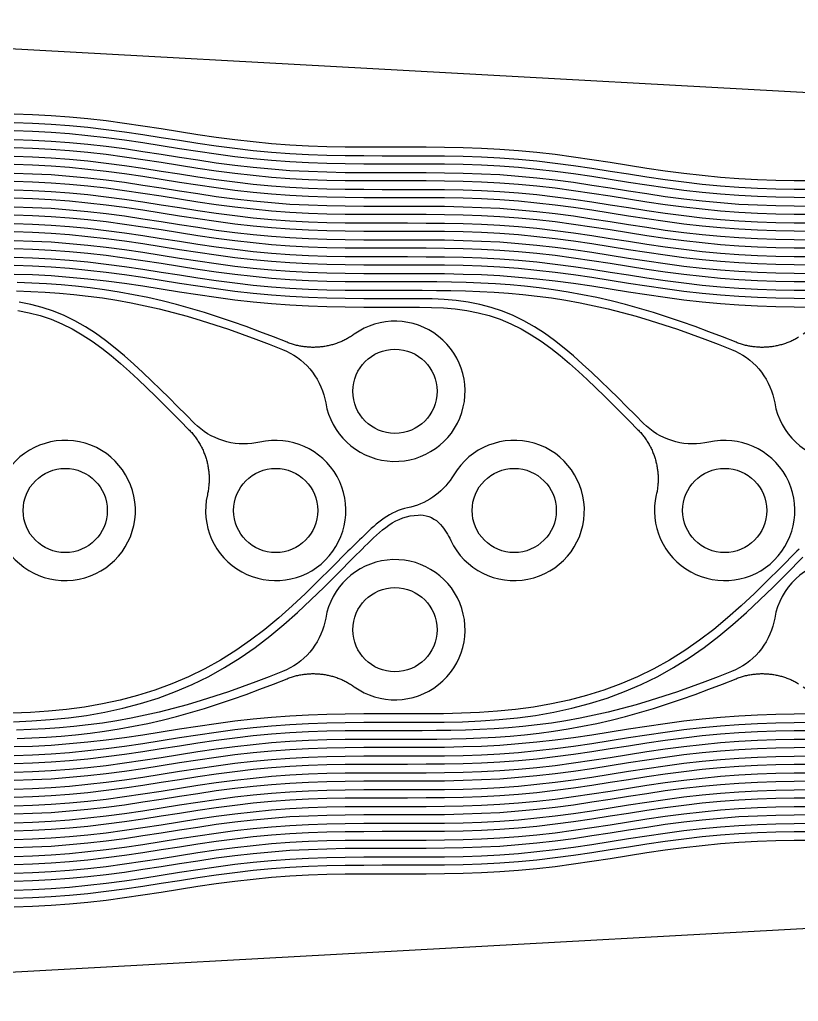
# Model space of a CAD drawing. Header units: millimetres. Extents: x 0 to 17.9, y 0 to 7.6.
# Drawn here: x 16.843 to 17.1205, y 3.65 to 4 of the extents above; entities that cross this region are included whole.
import ezdxf

# ---------------------------------------------------------------- set-up
doc = ezdxf.new("R2010")
doc.units = ezdxf.units.MM
doc.header["$MEASUREMENT"] = 0
doc.layers.add('Insulation', color=112, linetype='Continuous')
doc.layers.add('Metal', color=52, linetype='Continuous')

msp = doc.modelspace()

# ---------------------------------------------------------------- linework, layer by layer
at = {"layer": 'Insulation'}
msp.add_lwpolyline([(11.14, 4), (16.65229, 4), (17.77679, 3.93821), (17.89, 3.825), (17.77679, 3.71179), (16.65229, 3.65), (11.14, 3.65)], dxfattribs=at)
for centre in [(16.97679, 3.8675), (16.85929, 3.825), (16.93429, 3.825), (17.01929, 3.825), (17.09429, 3.825), (16.97679, 3.7825)]:
    msp.add_circle(centre, 0.015, dxfattribs=at)
at = {"layer": 'Metal'}
for points in [[(17.12569, 3.94251), (17.1191, 3.94256), (17.11251, 3.94269), (17.10593, 3.94292), (17.09935, 3.94327), (17.09279, 3.94376), (17.08623, 3.94438), (17.07968, 3.94513), (17.07313, 3.946), (17.06659, 3.94696), (17.06006, 3.94798), (17.05352, 3.94902), (17.04699, 3.95004), (17.04045, 3.951), (17.0339, 3.95187), (17.02735, 3.95262), (17.02079, 3.95324), (17.01422, 3.95373), (17.00765, 3.95408), (17.00107, 3.95431), (16.99448, 3.95444), (16.98789, 3.95449), (16.98129, 3.9545), (16.97229, 3.9545), (16.96569, 3.95451), (16.9591, 3.95456), (16.95251, 3.95469), (16.94593, 3.95492), (16.93935, 3.95527), (16.93279, 3.95576), (16.92623, 3.95638), (16.91968, 3.95713), (16.91313, 3.958), (16.90659, 3.95896), (16.90006, 3.95998), (16.89352, 3.96102), (16.88699, 3.96204), (16.88045, 3.963), (16.8739, 3.96387), (16.86735, 3.96462), (16.86079, 3.96524), (16.85422, 3.96573), (16.84765, 3.96608), (16.84107, 3.96631)], [(16.84107, 3.96331), (16.84765, 3.96308), (16.85422, 3.96273), (16.86079, 3.96224), (16.86735, 3.96162), (16.8739, 3.96087), (16.88045, 3.96), (16.88699, 3.95904), (16.89352, 3.95802), (16.90006, 3.95698), (16.90659, 3.95596), (16.91313, 3.955), (16.91968, 3.95413), (16.92623, 3.95338), (16.93279, 3.95276), (16.93935, 3.95227), (16.94593, 3.95192), (16.95251, 3.95169), (16.9591, 3.95156), (16.96569, 3.95151), (16.97229, 3.9515), (16.98129, 3.9515), (16.98789, 3.95149), (16.99448, 3.95144), (17.00107, 3.95131), (17.00765, 3.95108), (17.01422, 3.95073), (17.02079, 3.95024), (17.02735, 3.94962), (17.0339, 3.94887), (17.04045, 3.948), (17.04699, 3.94704), (17.05352, 3.94602), (17.06006, 3.94498), (17.06659, 3.94396), (17.07313, 3.943), (17.07968, 3.94213), (17.08623, 3.94138), (17.09279, 3.94076), (17.09935, 3.94027), (17.10593, 3.93992), (17.11251, 3.93969), (17.1191, 3.93956), (17.12569, 3.93951)], [(17.12569, 3.93651), (17.1191, 3.93656), (17.11251, 3.93669), (17.10593, 3.93692), (17.09935, 3.93727), (17.09279, 3.93776), (17.08623, 3.93838), (17.07968, 3.93913), (17.07313, 3.94), (17.06659, 3.94096), (17.06006, 3.94198), (17.05352, 3.94302), (17.04699, 3.94404), (17.04045, 3.945), (17.0339, 3.94587), (17.02735, 3.94662), (17.02079, 3.94724), (17.01422, 3.94773), (17.00765, 3.94808), (17.00107, 3.94831), (16.99448, 3.94844), (16.98789, 3.94849), (16.98129, 3.9485), (16.97229, 3.9485), (16.96569, 3.94851), (16.9591, 3.94856), (16.95251, 3.94869), (16.94593, 3.94892), (16.93935, 3.94927), (16.93279, 3.94976), (16.92623, 3.95038), (16.91968, 3.95113), (16.91313, 3.952), (16.90659, 3.95296), (16.90006, 3.95398), (16.89352, 3.95502), (16.88699, 3.95604), (16.88045, 3.957), (16.8739, 3.95787), (16.86735, 3.95862), (16.86079, 3.95924), (16.85422, 3.95973), (16.84765, 3.96008), (16.84107, 3.96031)], [(16.84107, 3.95731), (16.84765, 3.95708), (16.85422, 3.95673), (16.86079, 3.95624), (16.86735, 3.95562), (16.8739, 3.95487), (16.88045, 3.954), (16.88699, 3.95304), (16.89352, 3.95202), (16.90006, 3.95098), (16.90659, 3.94996), (16.91313, 3.949), (16.91968, 3.94813), (16.92623, 3.94738), (16.93279, 3.94676), (16.93935, 3.94627), (16.94593, 3.94592), (16.95251, 3.94569), (16.9591, 3.94556), (16.96569, 3.94551), (16.97229, 3.9455), (16.98129, 3.9455), (16.98789, 3.94549), (16.99448, 3.94544), (17.00107, 3.94531), (17.00765, 3.94508), (17.01422, 3.94473), (17.02079, 3.94424), (17.02735, 3.94362), (17.0339, 3.94287), (17.04045, 3.942), (17.04699, 3.94104), (17.05352, 3.94002), (17.06006, 3.93898), (17.06659, 3.93796), (17.07313, 3.937), (17.07968, 3.93613), (17.08623, 3.93538), (17.09279, 3.93476), (17.09935, 3.93427), (17.10593, 3.93392), (17.11251, 3.93369), (17.1191, 3.93356), (17.12569, 3.93351)], [(17.12569, 3.93051), (17.1191, 3.93056), (17.11251, 3.93069), (17.10593, 3.93092), (17.09935, 3.93127), (17.09279, 3.93176), (17.08623, 3.93238), (17.07968, 3.93313), (17.07313, 3.934), (17.06659, 3.93496), (17.06006, 3.93598), (17.05352, 3.93702), (17.04699, 3.93804), (17.04045, 3.939), (17.0339, 3.93987), (17.02735, 3.94062), (17.02079, 3.94124), (17.01422, 3.94173), (17.00765, 3.94208), (17.00107, 3.94231), (16.99448, 3.94244), (16.98789, 3.94249), (16.98129, 3.9425), (16.97229, 3.9425), (16.96569, 3.94251), (16.9591, 3.94256), (16.95251, 3.94269), (16.94593, 3.94292), (16.93935, 3.94327), (16.93279, 3.94376), (16.92623, 3.94438), (16.91968, 3.94513), (16.91313, 3.946), (16.90659, 3.94696), (16.90006, 3.94798), (16.89352, 3.94902), (16.88699, 3.95004), (16.88045, 3.951), (16.8739, 3.95187), (16.86735, 3.95262), (16.86079, 3.95324), (16.85422, 3.95373), (16.84765, 3.95408), (16.84107, 3.95431)], [(16.84107, 3.95131), (16.84765, 3.95108), (16.85422, 3.95073), (16.86079, 3.95024), (16.86735, 3.94962), (16.8739, 3.94887), (16.88045, 3.948), (16.88699, 3.94704), (16.89352, 3.94602), (16.90006, 3.94498), (16.90659, 3.94396), (16.91313, 3.943), (16.91968, 3.94213), (16.92623, 3.94138), (16.93279, 3.94076), (16.93935, 3.94027), (16.94593, 3.93992), (16.95251, 3.93969), (16.9591, 3.93956), (16.96569, 3.93951), (16.97229, 3.9395), (16.98129, 3.9395), (16.98789, 3.93949), (16.99448, 3.93944), (17.00107, 3.93931), (17.00765, 3.93908), (17.01422, 3.93873), (17.02079, 3.93824), (17.02735, 3.93762), (17.0339, 3.93687), (17.04045, 3.936), (17.04699, 3.93504), (17.05352, 3.93402), (17.06006, 3.93298), (17.06659, 3.93196), (17.07313, 3.931), (17.07968, 3.93013), (17.08623, 3.92938), (17.09279, 3.92876), (17.09935, 3.92827), (17.10593, 3.92792), (17.11251, 3.92769), (17.1191, 3.92756), (17.12569, 3.92751)], [(17.12569, 3.92451), (17.1191, 3.92456), (17.11251, 3.92469), (17.10593, 3.92492), (17.09935, 3.92527), (17.09279, 3.92576), (17.08623, 3.92638), (17.07968, 3.92713), (17.07313, 3.928), (17.06659, 3.92896), (17.06006, 3.92998), (17.05352, 3.93102), (17.04699, 3.93204), (17.04045, 3.933), (17.0339, 3.93387), (17.02735, 3.93462), (17.02079, 3.93524), (17.01422, 3.93573), (17.00765, 3.93608), (17.00107, 3.93631), (16.99448, 3.93644), (16.98789, 3.93649), (16.98129, 3.9365), (16.97229, 3.9365), (16.96569, 3.93651), (16.9591, 3.93656), (16.95251, 3.93669), (16.94593, 3.93692), (16.93935, 3.93727), (16.93279, 3.93776), (16.92623, 3.93838), (16.91968, 3.93913), (16.91313, 3.94), (16.90659, 3.94096), (16.90006, 3.94198), (16.89352, 3.94302), (16.88699, 3.94404), (16.88045, 3.945), (16.8739, 3.94587), (16.86735, 3.94662), (16.86079, 3.94724), (16.85422, 3.94773), (16.84765, 3.94808), (16.84107, 3.94831)], [(16.84107, 3.94531), (16.84765, 3.94508), (16.85422, 3.94473), (16.86079, 3.94424), (16.86735, 3.94362), (16.8739, 3.94287), (16.88045, 3.942), (16.88699, 3.94104), (16.89352, 3.94002), (16.90006, 3.93898), (16.90659, 3.93796), (16.91313, 3.937), (16.91968, 3.93613), (16.92623, 3.93538), (16.93279, 3.93476), (16.93935, 3.93427), (16.94593, 3.93392), (16.95251, 3.93369), (16.9591, 3.93356), (16.96569, 3.93351), (16.97229, 3.9335), (16.98129, 3.9335), (16.98789, 3.93349), (16.99448, 3.93344), (17.00107, 3.93331), (17.00765, 3.93308), (17.01422, 3.93273), (17.02079, 3.93224), (17.02735, 3.93162), (17.0339, 3.93087), (17.04045, 3.93), (17.04699, 3.92904), (17.05352, 3.92802), (17.06006, 3.92698), (17.06659, 3.92596), (17.07313, 3.925), (17.07968, 3.92413), (17.08623, 3.92338), (17.09279, 3.92276), (17.09935, 3.92227), (17.10593, 3.92192), (17.11251, 3.92169), (17.1191, 3.92156), (17.12569, 3.92151)], [(17.12569, 3.91851), (17.1191, 3.91856), (17.11251, 3.91869), (17.10593, 3.91892), (17.09935, 3.91927), (17.09279, 3.91976), (17.08623, 3.92038), (17.07968, 3.92113), (17.07313, 3.922), (17.06659, 3.92296), (17.06006, 3.92398), (17.05352, 3.92502), (17.04699, 3.92604), (17.04045, 3.927), (17.0339, 3.92787), (17.02735, 3.92862), (17.02079, 3.92924), (17.01422, 3.92973), (17.00765, 3.93008), (17.00107, 3.93031), (16.99448, 3.93044), (16.98789, 3.93049), (16.98129, 3.9305), (16.97229, 3.9305), (16.96569, 3.93051), (16.9591, 3.93056), (16.95251, 3.93069), (16.94593, 3.93092), (16.93935, 3.93127), (16.93279, 3.93176), (16.92623, 3.93238), (16.91968, 3.93313), (16.91313, 3.934), (16.90659, 3.93496), (16.90006, 3.93598), (16.89352, 3.93702), (16.88699, 3.93804), (16.88045, 3.939), (16.8739, 3.93987), (16.86735, 3.94062), (16.86079, 3.94124), (16.85422, 3.94173), (16.84765, 3.94208), (16.84107, 3.94231)], [(16.84107, 3.93931), (16.84765, 3.93908), (16.85422, 3.93873), (16.86079, 3.93824), (16.86735, 3.93762), (16.8739, 3.93687), (16.88045, 3.936), (16.88699, 3.93504), (16.89352, 3.93402), (16.90006, 3.93298), (16.90659, 3.93196), (16.91313, 3.931), (16.91968, 3.93013), (16.92623, 3.92938), (16.93279, 3.92876), (16.93935, 3.92827), (16.94593, 3.92792), (16.95251, 3.92769), (16.9591, 3.92756), (16.96569, 3.92751), (16.97229, 3.9275), (16.98129, 3.9275), (16.98789, 3.92749), (16.99448, 3.92744), (17.00107, 3.92731), (17.00765, 3.92708), (17.01422, 3.92673), (17.02079, 3.92624), (17.02735, 3.92562), (17.0339, 3.92487), (17.04045, 3.924), (17.04699, 3.92304), (17.05352, 3.92202), (17.06006, 3.92098), (17.06659, 3.91996), (17.07313, 3.919), (17.07968, 3.91813), (17.08623, 3.91738), (17.09279, 3.91676), (17.09935, 3.91627), (17.10593, 3.91592), (17.11251, 3.91569), (17.1191, 3.91556), (17.12569, 3.91551)], [(17.12569, 3.91251), (17.1191, 3.91256), (17.11251, 3.91269), (17.10593, 3.91292), (17.09935, 3.91327), (17.09279, 3.91376), (17.08623, 3.91438), (17.07968, 3.91513), (17.07313, 3.916), (17.06659, 3.91696), (17.06006, 3.91798), (17.05352, 3.91902), (17.04699, 3.92004), (17.04045, 3.921), (17.0339, 3.92187), (17.02735, 3.92262), (17.02079, 3.92324), (17.01422, 3.92373), (17.00765, 3.92408), (17.00107, 3.92431), (16.99448, 3.92444), (16.98789, 3.92449), (16.98129, 3.9245), (16.97229, 3.9245), (16.96569, 3.92451), (16.9591, 3.92456), (16.95251, 3.92469), (16.94593, 3.92492), (16.93935, 3.92527), (16.93279, 3.92576), (16.92623, 3.92638), (16.91968, 3.92713), (16.91313, 3.928), (16.90659, 3.92896), (16.90006, 3.92998), (16.89352, 3.93102), (16.88699, 3.93204), (16.88045, 3.933), (16.8739, 3.93387), (16.86735, 3.93462), (16.86079, 3.93524), (16.85422, 3.93573), (16.84765, 3.93608), (16.84107, 3.93631)], [(16.84107, 3.93331), (16.84765, 3.93308), (16.85422, 3.93273), (16.86079, 3.93224), (16.86735, 3.93162), (16.8739, 3.93087), (16.88045, 3.93), (16.88699, 3.92904), (16.89352, 3.92802), (16.90006, 3.92698), (16.90659, 3.92596), (16.91313, 3.925), (16.91968, 3.92413), (16.92623, 3.92338), (16.93279, 3.92276), (16.93935, 3.92227), (16.94593, 3.92192), (16.95251, 3.92169), (16.9591, 3.92156), (16.96569, 3.92151), (16.97229, 3.9215), (16.98129, 3.9215), (16.98789, 3.92149), (16.99448, 3.92144), (17.00107, 3.92131), (17.00765, 3.92108), (17.01422, 3.92073), (17.02079, 3.92024), (17.02735, 3.91962), (17.0339, 3.91887), (17.04045, 3.918), (17.04699, 3.91704), (17.05352, 3.91602), (17.06006, 3.91498), (17.06659, 3.91396), (17.07313, 3.913), (17.07968, 3.91213), (17.08623, 3.91138), (17.09279, 3.91076), (17.09935, 3.91027), (17.10593, 3.90992), (17.11251, 3.90969), (17.1191, 3.90956), (17.12569, 3.90951)], [(17.12569, 3.90651), (17.1191, 3.90656), (17.11251, 3.90669), (17.10593, 3.90692), (17.09935, 3.90727), (17.09279, 3.90776), (17.08623, 3.90838), (17.07968, 3.90913), (17.07313, 3.91), (17.06659, 3.91096), (17.06006, 3.91198), (17.05352, 3.91302), (17.04699, 3.91404), (17.04045, 3.915), (17.0339, 3.91587), (17.02735, 3.91662), (17.02079, 3.91724), (17.01422, 3.91773), (17.00765, 3.91808), (17.00107, 3.91831), (16.99448, 3.91844), (16.98789, 3.91849), (16.98129, 3.9185), (16.97229, 3.9185), (16.96569, 3.91851), (16.9591, 3.91856), (16.95251, 3.91869), (16.94593, 3.91892), (16.93935, 3.91927), (16.93279, 3.91976), (16.92623, 3.92038), (16.91968, 3.92113), (16.91313, 3.922), (16.90659, 3.92296), (16.90006, 3.92398), (16.89352, 3.92502), (16.88699, 3.92604), (16.88045, 3.927), (16.8739, 3.92787), (16.86735, 3.92862), (16.86079, 3.92924), (16.85422, 3.92973), (16.84765, 3.93008), (16.84107, 3.93031)], [(16.84107, 3.92731), (16.84765, 3.92708), (16.85422, 3.92673), (16.86079, 3.92624), (16.86735, 3.92562), (16.8739, 3.92487), (16.88045, 3.924), (16.88699, 3.92304), (16.89352, 3.92202), (16.90006, 3.92098), (16.90659, 3.91996), (16.91313, 3.919), (16.91968, 3.91813), (16.92623, 3.91738), (16.93279, 3.91676), (16.93935, 3.91627), (16.94593, 3.91592), (16.95251, 3.91569), (16.9591, 3.91556), (16.96569, 3.91551), (16.97229, 3.9155), (16.98129, 3.9155), (16.98789, 3.91549), (16.99448, 3.91544), (17.00107, 3.91531), (17.00765, 3.91508), (17.01422, 3.91473), (17.02079, 3.91424), (17.02735, 3.91362), (17.0339, 3.91287), (17.04045, 3.912), (17.04699, 3.91104), (17.05352, 3.91002), (17.06006, 3.90898), (17.06659, 3.90796), (17.07313, 3.907), (17.07968, 3.90613), (17.08623, 3.90538), (17.09279, 3.90476), (17.09935, 3.90427), (17.10593, 3.90392), (17.11251, 3.90369), (17.1191, 3.90356), (17.12569, 3.90351)], [(17.12569, 3.90051), (17.1191, 3.90056), (17.11251, 3.90069), (17.10593, 3.90092), (17.09935, 3.90127), (17.09279, 3.90176), (17.08623, 3.90238), (17.07968, 3.90313), (17.07313, 3.904), (17.06659, 3.90496), (17.06006, 3.90598), (17.05352, 3.90702), (17.04699, 3.90804), (17.04045, 3.909), (17.0339, 3.90987), (17.02735, 3.91062), (17.02079, 3.91124), (17.01422, 3.91173), (17.00765, 3.91208), (17.00107, 3.91231), (16.99448, 3.91244), (16.98789, 3.91249), (16.98129, 3.9125), (16.97229, 3.9125), (16.96569, 3.91251), (16.9591, 3.91256), (16.95251, 3.91269), (16.94593, 3.91292), (16.93935, 3.91327), (16.93279, 3.91376), (16.92623, 3.91438), (16.91968, 3.91513), (16.91313, 3.916), (16.90659, 3.91696), (16.90006, 3.91798), (16.89352, 3.91902), (16.88699, 3.92004), (16.88045, 3.921), (16.8739, 3.92187), (16.86735, 3.92262), (16.86079, 3.92324), (16.85422, 3.92373), (16.84765, 3.92408), (16.84107, 3.92431)], [(16.84107, 3.92131), (16.84765, 3.92108), (16.85422, 3.92073), (16.86079, 3.92024), (16.86735, 3.91962), (16.8739, 3.91887), (16.88045, 3.918), (16.88699, 3.91704), (16.89352, 3.91602), (16.90006, 3.91498), (16.90659, 3.91396), (16.91313, 3.913), (16.91968, 3.91213), (16.92623, 3.91138), (16.93279, 3.91076), (16.93935, 3.91027), (16.94593, 3.90992), (16.95251, 3.90969), (16.9591, 3.90956), (16.96569, 3.90951), (16.97229, 3.9095), (16.98129, 3.9095), (16.98789, 3.90949), (16.99448, 3.90944), (17.00107, 3.90931), (17.00765, 3.90908), (17.01422, 3.90873), (17.02079, 3.90824), (17.02735, 3.90762), (17.0339, 3.90687), (17.04045, 3.906), (17.04699, 3.90504), (17.05352, 3.90402), (17.06006, 3.90298), (17.06659, 3.90196), (17.07313, 3.901), (17.07968, 3.90013), (17.08623, 3.89938), (17.09279, 3.89876), (17.09935, 3.89827), (17.10593, 3.89792), (17.11251, 3.89769), (17.1191, 3.89756), (17.12569, 3.89751)], [(17.12061, 3.88676), (17.12027, 3.88656), (17.11993, 3.88636), (17.11959, 3.88617), (17.11924, 3.88599), (17.11889, 3.88581), (17.11854, 3.88564), (17.11819, 3.88547), (17.11783, 3.88531), (17.11747, 3.88516), (17.11711, 3.88501), (17.11675, 3.88486), (17.11638, 3.88472), (17.11601, 3.88459), (17.11564, 3.88446), (17.11527, 3.88434), (17.11489, 3.88422), (17.11452, 3.88411), (17.11414, 3.88401), (17.11376, 3.88391), (17.11338, 3.88382), (17.113, 3.88374), (17.11262, 3.88366), (17.11223, 3.88358), (17.11185, 3.88351), (17.11146, 3.88345), (17.11107, 3.8834), (17.11069, 3.88335), (17.1103, 3.8833), (17.10991, 3.88326), (17.10952, 3.88323), (17.10913, 3.88321), (17.10873, 3.88319), (17.10834, 3.88318), (17.10795, 3.88317), (17.10756, 3.88317), (17.10717, 3.88317), (17.10677, 3.88318), (17.10638, 3.8832), (17.10599, 3.88323), (17.1056, 3.88325), (17.10521, 3.88329), (17.10482, 3.88333), (17.10444, 3.88338), (17.10405, 3.88343), (17.10366, 3.88349), (17.10328, 3.88356), (17.1029, 3.88363), (17.10251, 3.88371), (17.10213, 3.88379), (17.10175, 3.88388), (17.10137, 3.88398), (17.101, 3.88408), (17.10062, 3.88419), (17.10025, 3.8843), (17.09987, 3.88442), (17.0995, 3.88455), (17.09913, 3.88468), (17.09877, 3.88482), (17.0984, 3.88496), (17.09355, 3.88688), (17.08868, 3.88875), (17.08378, 3.89057), (17.07886, 3.89231), (17.07391, 3.89398), (17.06894, 3.89556), (17.06393, 3.89705), (17.05889, 3.89843), (17.05383, 3.89972), (17.04874, 3.90089), (17.04363, 3.90194), (17.0385, 3.90288), (17.03334, 3.9037), (17.02818, 3.9044), (17.023, 3.90498), (17.0178, 3.90545), (17.0126, 3.90582), (17.00739, 3.9061), (17.00218, 3.90629), (16.99696, 3.90641), (16.99174, 3.90647), (16.98651, 3.9065), (16.98129, 3.9065), (16.97229, 3.9065), (16.96569, 3.90651), (16.9591, 3.90656), (16.95251, 3.90669), (16.94593, 3.90692), (16.93935, 3.90727), (16.93279, 3.90776), (16.92623, 3.90838), (16.91968, 3.90913), (16.91313, 3.91), (16.90659, 3.91096), (16.90006, 3.91198), (16.89352, 3.91302), (16.88699, 3.91404), (16.88045, 3.915), (16.8739, 3.91587), (16.86735, 3.91662), (16.86079, 3.91724), (16.85422, 3.91773), (16.84765, 3.91808), (16.84107, 3.91831)], [(17.12085, 3.81126), (17.12005, 3.81045), (17.11405, 3.80445), (17.10947, 3.7999), (17.10486, 3.79539), (17.10016, 3.79098), (17.09535, 3.78671), (17.09041, 3.78262), (17.08531, 3.77874), (17.08005, 3.77509), (17.07461, 3.7717), (17.069, 3.76858), (17.06323, 3.76575), (17.05731, 3.76322), (17.05126, 3.76099), (17.0451, 3.75905), (17.03885, 3.7574), (17.03254, 3.75603), (17.02618, 3.75492), (17.01979, 3.75406), (17.01338, 3.75343), (17.00696, 3.75298), (17.00054, 3.75271), (16.99412, 3.75256), (16.9877, 3.75251), (16.98129, 3.7525), (16.97229, 3.7525), (16.96569, 3.75249), (16.9591, 3.75244), (16.95251, 3.75231), (16.94593, 3.75208), (16.93935, 3.75173), (16.93279, 3.75124), (16.92623, 3.75062), (16.91968, 3.74987), (16.91313, 3.749), (16.90659, 3.74804), (16.90006, 3.74702), (16.89352, 3.74598), (16.88699, 3.74496), (16.88045, 3.744), (16.8739, 3.74313), (16.86735, 3.74238), (16.86079, 3.74176), (16.85422, 3.74127), (16.84765, 3.74092), (16.84107, 3.74069)], [(16.84107, 3.73769), (16.84765, 3.73792), (16.85422, 3.73827), (16.86079, 3.73876), (16.86735, 3.73938), (16.8739, 3.74013), (16.88045, 3.741), (16.88699, 3.74196), (16.89352, 3.74298), (16.90006, 3.74402), (16.90659, 3.74504), (16.91313, 3.746), (16.91968, 3.74687), (16.92623, 3.74762), (16.93279, 3.74824), (16.93935, 3.74873), (16.94593, 3.74908), (16.95251, 3.74931), (16.9591, 3.74944), (16.96569, 3.74949), (16.97229, 3.7495), (16.98129, 3.7495), (16.98781, 3.74951), (16.99432, 3.74956), (17.00085, 3.74971), (17.00737, 3.74999), (17.01389, 3.75044), (17.02041, 3.75109), (17.0269, 3.75197), (17.03336, 3.75309), (17.03977, 3.75449), (17.04612, 3.75617), (17.05238, 3.75814), (17.05853, 3.76042), (17.06455, 3.76299), (17.07041, 3.76587), (17.0761, 3.76904), (17.08162, 3.77249), (17.08697, 3.7762), (17.09215, 3.78014), (17.09717, 3.7843), (17.10206, 3.78864), (17.10683, 3.79312), (17.11152, 3.7977), (17.11617, 3.80233), (17.12217, 3.80833)], [(16.84107, 3.73169), (16.84765, 3.73192), (16.85422, 3.73227), (16.86079, 3.73276), (16.86735, 3.73338), (16.8739, 3.73413), (16.88045, 3.735), (16.88699, 3.73596), (16.89352, 3.73698), (16.90006, 3.73802), (16.90659, 3.73904), (16.91313, 3.74), (16.91968, 3.74087), (16.92623, 3.74162), (16.93279, 3.74224), (16.93935, 3.74273), (16.94593, 3.74308), (16.95251, 3.74331), (16.9591, 3.74344), (16.96569, 3.74349), (16.97229, 3.7435), (16.98129, 3.7435), (16.98651, 3.7435), (16.99174, 3.74353), (16.99696, 3.74359), (17.00218, 3.74371), (17.00739, 3.7439), (17.0126, 3.74418), (17.0178, 3.74455), (17.023, 3.74502), (17.02818, 3.7456), (17.03334, 3.7463), (17.0385, 3.74712), (17.04363, 3.74806), (17.04874, 3.74911), (17.05383, 3.75028), (17.05889, 3.75157), (17.06393, 3.75295), (17.06894, 3.75444), (17.07391, 3.75602), (17.07886, 3.75769), (17.08378, 3.75943), (17.08868, 3.76125), (17.09355, 3.76312), (17.0984, 3.76504), (17.09877, 3.76518), (17.09913, 3.76532), (17.0995, 3.76545), (17.09987, 3.76558), (17.10025, 3.7657), (17.10062, 3.76581), (17.101, 3.76592), (17.10137, 3.76602), (17.10175, 3.76612), (17.10213, 3.76621), (17.10252, 3.76629), (17.1029, 3.76637), (17.10328, 3.76644), (17.10367, 3.76651), (17.10406, 3.76657), (17.10445, 3.76662), (17.10483, 3.76667), (17.10522, 3.76671), (17.10561, 3.76675), (17.10601, 3.76678), (17.1064, 3.7668), (17.10679, 3.76682), (17.10718, 3.76683), (17.10757, 3.76683), (17.10796, 3.76683), (17.10835, 3.76682), (17.10875, 3.76681), (17.10914, 3.76679), (17.10953, 3.76677), (17.10992, 3.76673), (17.11031, 3.7667), (17.11069, 3.76665), (17.11108, 3.7666), (17.11147, 3.76655), (17.11186, 3.76649), (17.11224, 3.76642), (17.11263, 3.76634), (17.11301, 3.76626), (17.11339, 3.76618), (17.11378, 3.76608), (17.11415, 3.76599), (17.11453, 3.76588), (17.11491, 3.76577), (17.11528, 3.76566), (17.11565, 3.76553), (17.11602, 3.76541), (17.11639, 3.76527), (17.11676, 3.76514), (17.11712, 3.76499), (17.11748, 3.76484), (17.11784, 3.76469), (17.11819, 3.76452), (17.11855, 3.76436), (17.1189, 3.76419), (17.11925, 3.76401), (17.11959, 3.76382), (17.11993, 3.76364), (17.12027, 3.76344), (17.12061, 3.76324)], [(17.12569, 3.75249), (17.1191, 3.75244), (17.11251, 3.75231), (17.10593, 3.75208), (17.09935, 3.75173), (17.09279, 3.75124), (17.08623, 3.75062), (17.07968, 3.74987), (17.07313, 3.749), (17.06659, 3.74804), (17.06006, 3.74702), (17.05352, 3.74598), (17.04699, 3.74496), (17.04045, 3.744), (17.0339, 3.74313), (17.02735, 3.74238), (17.02079, 3.74176), (17.01422, 3.74127), (17.00765, 3.74092), (17.00107, 3.74069), (16.99448, 3.74056), (16.98789, 3.74051), (16.98129, 3.7405), (16.97229, 3.7405), (16.96569, 3.74049), (16.9591, 3.74044), (16.95251, 3.74031), (16.94593, 3.74008), (16.93935, 3.73973), (16.93279, 3.73924), (16.92623, 3.73862), (16.91968, 3.73787), (16.91313, 3.737), (16.90659, 3.73604), (16.90006, 3.73502), (16.89352, 3.73398), (16.88699, 3.73296), (16.88045, 3.732), (16.8739, 3.73113), (16.86735, 3.73038), (16.86079, 3.72976), (16.85422, 3.72927), (16.84765, 3.72892), (16.84107, 3.72869)], [(16.84107, 3.72569), (16.84765, 3.72592), (16.85422, 3.72627), (16.86079, 3.72676), (16.86735, 3.72738), (16.8739, 3.72813), (16.88045, 3.729), (16.88699, 3.72996), (16.89352, 3.73098), (16.90006, 3.73202), (16.90659, 3.73304), (16.91313, 3.734), (16.91968, 3.73487), (16.92623, 3.73562), (16.93279, 3.73624), (16.93935, 3.73673), (16.94593, 3.73708), (16.95251, 3.73731), (16.9591, 3.73744), (16.96569, 3.73749), (16.97229, 3.7375), (16.98129, 3.7375), (16.98789, 3.73751), (16.99448, 3.73756), (17.00107, 3.73769), (17.00765, 3.73792), (17.01422, 3.73827), (17.02079, 3.73876), (17.02735, 3.73938), (17.0339, 3.74013), (17.04045, 3.741), (17.04699, 3.74196), (17.05352, 3.74298), (17.06006, 3.74402), (17.06659, 3.74504), (17.07313, 3.746), (17.07968, 3.74687), (17.08623, 3.74762), (17.09279, 3.74824), (17.09935, 3.74873), (17.10593, 3.74908), (17.11251, 3.74931), (17.1191, 3.74944), (17.12569, 3.74949)], [(17.12569, 3.74649), (17.1191, 3.74644), (17.11251, 3.74631), (17.10593, 3.74608), (17.09935, 3.74573), (17.09279, 3.74524), (17.08623, 3.74462), (17.07968, 3.74387), (17.07313, 3.743), (17.06659, 3.74204), (17.06006, 3.74102), (17.05352, 3.73998), (17.04699, 3.73896), (17.04045, 3.738), (17.0339, 3.73713), (17.02735, 3.73638), (17.02079, 3.73576), (17.01422, 3.73527), (17.00765, 3.73492), (17.00107, 3.73469), (16.99448, 3.73456), (16.98789, 3.73451), (16.98129, 3.7345), (16.97229, 3.7345), (16.96569, 3.73449), (16.9591, 3.73444), (16.95251, 3.73431), (16.94593, 3.73408), (16.93935, 3.73373), (16.93279, 3.73324), (16.92623, 3.73262), (16.91968, 3.73187), (16.91313, 3.731), (16.90659, 3.73004), (16.90006, 3.72902), (16.89352, 3.72798), (16.88699, 3.72696), (16.88045, 3.726), (16.8739, 3.72513), (16.86735, 3.72438), (16.86079, 3.72376), (16.85422, 3.72327), (16.84765, 3.72292), (16.84107, 3.72269)], [(16.84107, 3.71969), (16.84765, 3.71992), (16.85422, 3.72027), (16.86079, 3.72076), (16.86735, 3.72138), (16.8739, 3.72213), (16.88045, 3.723), (16.88699, 3.72396), (16.89352, 3.72498), (16.90006, 3.72602), (16.90659, 3.72704), (16.91313, 3.728), (16.91968, 3.72887), (16.92623, 3.72962), (16.93279, 3.73024), (16.93935, 3.73073), (16.94593, 3.73108), (16.95251, 3.73131), (16.9591, 3.73144), (16.96569, 3.73149), (16.97229, 3.7315), (16.98129, 3.7315), (16.98789, 3.73151), (16.99448, 3.73156), (17.00107, 3.73169), (17.00765, 3.73192), (17.01422, 3.73227), (17.02079, 3.73276), (17.02735, 3.73338), (17.0339, 3.73413), (17.04045, 3.735), (17.04699, 3.73596), (17.05352, 3.73698), (17.06006, 3.73802), (17.06659, 3.73904), (17.07313, 3.74), (17.07968, 3.74087), (17.08623, 3.74162), (17.09279, 3.74224), (17.09935, 3.74273), (17.10593, 3.74308), (17.11251, 3.74331), (17.1191, 3.74344), (17.12569, 3.74349)], [(17.12569, 3.74049), (17.1191, 3.74044), (17.11251, 3.74031), (17.10593, 3.74008), (17.09935, 3.73973), (17.09279, 3.73924), (17.08623, 3.73862), (17.07968, 3.73787), (17.07313, 3.737), (17.06659, 3.73604), (17.06006, 3.73502), (17.05352, 3.73398), (17.04699, 3.73296), (17.04045, 3.732), (17.0339, 3.73113), (17.02735, 3.73038), (17.02079, 3.72976), (17.01422, 3.72927), (17.00765, 3.72892), (17.00107, 3.72869), (16.99448, 3.72856), (16.98789, 3.72851), (16.98129, 3.7285), (16.97229, 3.7285), (16.96569, 3.72849), (16.9591, 3.72844), (16.95251, 3.72831), (16.94593, 3.72808), (16.93935, 3.72773), (16.93279, 3.72724), (16.92623, 3.72662), (16.91968, 3.72587), (16.91313, 3.725), (16.90659, 3.72404), (16.90006, 3.72302), (16.89352, 3.72198), (16.88699, 3.72096), (16.88045, 3.72), (16.8739, 3.71913), (16.86735, 3.71838), (16.86079, 3.71776), (16.85422, 3.71727), (16.84765, 3.71692), (16.84107, 3.71669)], [(16.84107, 3.71369), (16.84765, 3.71392), (16.85422, 3.71427), (16.86079, 3.71476), (16.86735, 3.71538), (16.8739, 3.71613), (16.88045, 3.717), (16.88699, 3.71796), (16.89352, 3.71898), (16.90006, 3.72002), (16.90659, 3.72104), (16.91313, 3.722), (16.91968, 3.72287), (16.92623, 3.72362), (16.93279, 3.72424), (16.93935, 3.72473), (16.94593, 3.72508), (16.95251, 3.72531), (16.9591, 3.72544), (16.96569, 3.72549), (16.97229, 3.7255), (16.98129, 3.7255), (16.98789, 3.72551), (16.99448, 3.72556), (17.00107, 3.72569), (17.00765, 3.72592), (17.01422, 3.72627), (17.02079, 3.72676), (17.02735, 3.72738), (17.0339, 3.72813), (17.04045, 3.729), (17.04699, 3.72996), (17.05352, 3.73098), (17.06006, 3.73202), (17.06659, 3.73304), (17.07313, 3.734), (17.07968, 3.73487), (17.08623, 3.73562), (17.09279, 3.73624), (17.09935, 3.73673), (17.10593, 3.73708), (17.11251, 3.73731), (17.1191, 3.73744), (17.12569, 3.73749)], [(17.12569, 3.73449), (17.1191, 3.73444), (17.11251, 3.73431), (17.10593, 3.73408), (17.09935, 3.73373), (17.09279, 3.73324), (17.08623, 3.73262), (17.07968, 3.73187), (17.07313, 3.731), (17.06659, 3.73004), (17.06006, 3.72902), (17.05352, 3.72798), (17.04699, 3.72696), (17.04045, 3.726), (17.0339, 3.72513), (17.02735, 3.72438), (17.02079, 3.72376), (17.01422, 3.72327), (17.00765, 3.72292), (17.00107, 3.72269), (16.99448, 3.72256), (16.98789, 3.72251), (16.98129, 3.7225), (16.97229, 3.7225), (16.96569, 3.72249), (16.9591, 3.72244), (16.95251, 3.72231), (16.94593, 3.72208), (16.93935, 3.72173), (16.93279, 3.72124), (16.92623, 3.72062), (16.91968, 3.71987), (16.91313, 3.719), (16.90659, 3.71804), (16.90006, 3.71702), (16.89352, 3.71598), (16.88699, 3.71496), (16.88045, 3.714), (16.8739, 3.71313), (16.86735, 3.71238), (16.86079, 3.71176), (16.85422, 3.71127), (16.84765, 3.71092), (16.84107, 3.71069)], [(16.84107, 3.70769), (16.84765, 3.70792), (16.85422, 3.70827), (16.86079, 3.70876), (16.86735, 3.70938), (16.8739, 3.71013), (16.88045, 3.711), (16.88699, 3.71196), (16.89352, 3.71298), (16.90006, 3.71402), (16.90659, 3.71504), (16.91313, 3.716), (16.91968, 3.71687), (16.92623, 3.71762), (16.93279, 3.71824), (16.93935, 3.71873), (16.94593, 3.71908), (16.95251, 3.71931), (16.9591, 3.71944), (16.96569, 3.71949), (16.97229, 3.7195), (16.98129, 3.7195), (16.98789, 3.71951), (16.99448, 3.71956), (17.00107, 3.71969), (17.00765, 3.71992), (17.01422, 3.72027), (17.02079, 3.72076), (17.02735, 3.72138), (17.0339, 3.72213), (17.04045, 3.723), (17.04699, 3.72396), (17.05352, 3.72498), (17.06006, 3.72602), (17.06659, 3.72704), (17.07313, 3.728), (17.07968, 3.72887), (17.08623, 3.72962), (17.09279, 3.73024), (17.09935, 3.73073), (17.10593, 3.73108), (17.11251, 3.73131), (17.1191, 3.73144), (17.12569, 3.73149)], [(17.12569, 3.72849), (17.1191, 3.72844), (17.11251, 3.72831), (17.10593, 3.72808), (17.09935, 3.72773), (17.09279, 3.72724), (17.08623, 3.72662), (17.07968, 3.72587), (17.07313, 3.725), (17.06659, 3.72404), (17.06006, 3.72302), (17.05352, 3.72198), (17.04699, 3.72096), (17.04045, 3.72), (17.0339, 3.71913), (17.02735, 3.71838), (17.02079, 3.71776), (17.01422, 3.71727), (17.00765, 3.71692), (17.00107, 3.71669), (16.99448, 3.71656), (16.98789, 3.71651), (16.98129, 3.7165), (16.97229, 3.7165), (16.96569, 3.71649), (16.9591, 3.71644), (16.95251, 3.71631), (16.94593, 3.71608), (16.93935, 3.71573), (16.93279, 3.71524), (16.92623, 3.71462), (16.91968, 3.71387), (16.91313, 3.713), (16.90659, 3.71204), (16.90006, 3.71102), (16.89352, 3.70998), (16.88699, 3.70896), (16.88045, 3.708), (16.8739, 3.70713), (16.86735, 3.70638), (16.86079, 3.70576), (16.85422, 3.70527), (16.84765, 3.70492), (16.84107, 3.70469)], [(16.84107, 3.70169), (16.84765, 3.70192), (16.85422, 3.70227), (16.86079, 3.70276), (16.86735, 3.70338), (16.8739, 3.70413), (16.88045, 3.705), (16.88699, 3.70596), (16.89352, 3.70698), (16.90006, 3.70802), (16.90659, 3.70904), (16.91313, 3.71), (16.91968, 3.71087), (16.92623, 3.71162), (16.93279, 3.71224), (16.93935, 3.71273), (16.94593, 3.71308), (16.95251, 3.71331), (16.9591, 3.71344), (16.96569, 3.71349), (16.97229, 3.7135), (16.98129, 3.7135), (16.98789, 3.71351), (16.99448, 3.71356), (17.00107, 3.71369), (17.00765, 3.71392), (17.01422, 3.71427), (17.02079, 3.71476), (17.02735, 3.71538), (17.0339, 3.71613), (17.04045, 3.717), (17.04699, 3.71796), (17.05352, 3.71898), (17.06006, 3.72002), (17.06659, 3.72104), (17.07313, 3.722), (17.07968, 3.72287), (17.08623, 3.72362), (17.09279, 3.72424), (17.09935, 3.72473), (17.10593, 3.72508), (17.11251, 3.72531), (17.1191, 3.72544), (17.12569, 3.72549)], [(17.12569, 3.72249), (17.1191, 3.72244), (17.11251, 3.72231), (17.10593, 3.72208), (17.09935, 3.72173), (17.09279, 3.72124), (17.08623, 3.72062), (17.07968, 3.71987), (17.07313, 3.719), (17.06659, 3.71804), (17.06006, 3.71702), (17.05352, 3.71598), (17.04699, 3.71496), (17.04045, 3.714), (17.0339, 3.71313), (17.02735, 3.71238), (17.02079, 3.71176), (17.01422, 3.71127), (17.00765, 3.71092), (17.00107, 3.71069), (16.99448, 3.71056), (16.98789, 3.71051), (16.98129, 3.7105), (16.97229, 3.7105), (16.96569, 3.71049), (16.9591, 3.71044), (16.95251, 3.71031), (16.94593, 3.71008), (16.93935, 3.70973), (16.93279, 3.70924), (16.92623, 3.70862), (16.91968, 3.70787), (16.91313, 3.707), (16.90659, 3.70604), (16.90006, 3.70502), (16.89352, 3.70398), (16.88699, 3.70296), (16.88045, 3.702), (16.8739, 3.70113), (16.86735, 3.70038), (16.86079, 3.69976), (16.85422, 3.69927), (16.84765, 3.69892), (16.84107, 3.69869)], [(16.84107, 3.69569), (16.84765, 3.69592), (16.85422, 3.69627), (16.86079, 3.69676), (16.86735, 3.69738), (16.8739, 3.69813), (16.88045, 3.699), (16.88699, 3.69996), (16.89352, 3.70098), (16.90006, 3.70202), (16.90659, 3.70304), (16.91313, 3.704), (16.91968, 3.70487), (16.92623, 3.70562), (16.93279, 3.70624), (16.93935, 3.70673), (16.94593, 3.70708), (16.95251, 3.70731), (16.9591, 3.70744), (16.96569, 3.70749), (16.97229, 3.7075), (16.98129, 3.7075), (16.98789, 3.70751), (16.99448, 3.70756), (17.00107, 3.70769), (17.00765, 3.70792), (17.01422, 3.70827), (17.02079, 3.70876), (17.02735, 3.70938), (17.0339, 3.71013), (17.04045, 3.711), (17.04699, 3.71196), (17.05352, 3.71298), (17.06006, 3.71402), (17.06659, 3.71504), (17.07313, 3.716), (17.07968, 3.71687), (17.08623, 3.71762), (17.09279, 3.71824), (17.09935, 3.71873), (17.10593, 3.71908), (17.11251, 3.71931), (17.1191, 3.71944), (17.12569, 3.71949)], [(17.12569, 3.71649), (17.1191, 3.71644), (17.11251, 3.71631), (17.10593, 3.71608), (17.09935, 3.71573), (17.09279, 3.71524), (17.08623, 3.71462), (17.07968, 3.71387), (17.07313, 3.713), (17.06659, 3.71204), (17.06006, 3.71102), (17.05352, 3.70998), (17.04699, 3.70896), (17.04045, 3.708), (17.0339, 3.70713), (17.02735, 3.70638), (17.02079, 3.70576), (17.01422, 3.70527), (17.00765, 3.70492), (17.00107, 3.70469), (16.99448, 3.70456), (16.98789, 3.70451), (16.98129, 3.7045), (16.97229, 3.7045), (16.96569, 3.70449), (16.9591, 3.70444), (16.95251, 3.70431), (16.94593, 3.70408), (16.93935, 3.70373), (16.93279, 3.70324), (16.92623, 3.70262), (16.91968, 3.70187), (16.91313, 3.701), (16.90659, 3.70004), (16.90006, 3.69902), (16.89352, 3.69798), (16.88699, 3.69696), (16.88045, 3.696), (16.8739, 3.69513), (16.86735, 3.69438), (16.86079, 3.69376), (16.85422, 3.69327), (16.84765, 3.69292), (16.84107, 3.69269)], [(16.84107, 3.68969), (16.84765, 3.68992), (16.85422, 3.69027), (16.86079, 3.69076), (16.86735, 3.69138), (16.8739, 3.69213), (16.88045, 3.693), (16.88699, 3.69396), (16.89352, 3.69498), (16.90006, 3.69602), (16.90659, 3.69704), (16.91313, 3.698), (16.91968, 3.69887), (16.92623, 3.69962), (16.93279, 3.70024), (16.93935, 3.70073), (16.94593, 3.70108), (16.95251, 3.70131), (16.9591, 3.70144), (16.96569, 3.70149), (16.97229, 3.7015), (16.98129, 3.7015), (16.98789, 3.70151), (16.99448, 3.70156), (17.00107, 3.70169), (17.00765, 3.70192), (17.01422, 3.70227), (17.02079, 3.70276), (17.02735, 3.70338), (17.0339, 3.70413), (17.04045, 3.705), (17.04699, 3.70596), (17.05352, 3.70698), (17.06006, 3.70802), (17.06659, 3.70904), (17.07313, 3.71), (17.07968, 3.71087), (17.08623, 3.71162), (17.09279, 3.71224), (17.09935, 3.71273), (17.10593, 3.71308), (17.11251, 3.71331), (17.1191, 3.71344), (17.12569, 3.71349)], [(17.12569, 3.71049), (17.1191, 3.71044), (17.11251, 3.71031), (17.10593, 3.71008), (17.09935, 3.70973), (17.09279, 3.70924), (17.08623, 3.70862), (17.07968, 3.70787), (17.07313, 3.707), (17.06659, 3.70604), (17.06006, 3.70502), (17.05352, 3.70398), (17.04699, 3.70296), (17.04045, 3.702), (17.0339, 3.70113), (17.02735, 3.70038), (17.02079, 3.69976), (17.01422, 3.69927), (17.00765, 3.69892), (17.00107, 3.69869), (16.99448, 3.69856), (16.98789, 3.69851), (16.98129, 3.6985), (16.97229, 3.6985), (16.96569, 3.69849), (16.9591, 3.69844), (16.95251, 3.69831), (16.94593, 3.69808), (16.93935, 3.69773), (16.93279, 3.69724), (16.92623, 3.69662), (16.91968, 3.69587), (16.91313, 3.695), (16.90659, 3.69404), (16.90006, 3.69302), (16.89352, 3.69198), (16.88699, 3.69096), (16.88045, 3.69), (16.8739, 3.68913), (16.86735, 3.68838), (16.86079, 3.68776), (16.85422, 3.68727), (16.84765, 3.68692), (16.84107, 3.68669)], [(16.84107, 3.68369), (16.84765, 3.68392), (16.85422, 3.68427), (16.86079, 3.68476), (16.86735, 3.68538), (16.8739, 3.68613), (16.88045, 3.687), (16.88699, 3.68796), (16.89352, 3.68898), (16.90006, 3.69002), (16.90659, 3.69104), (16.91313, 3.692), (16.91968, 3.69287), (16.92623, 3.69362), (16.93279, 3.69424), (16.93935, 3.69473), (16.94593, 3.69508), (16.95251, 3.69531), (16.9591, 3.69544), (16.96569, 3.69549), (16.97229, 3.6955), (16.98129, 3.6955), (16.98789, 3.69551), (16.99448, 3.69556), (17.00107, 3.69569), (17.00765, 3.69592), (17.01422, 3.69627), (17.02079, 3.69676), (17.02735, 3.69738), (17.0339, 3.69813), (17.04045, 3.699), (17.04699, 3.69996), (17.05352, 3.70098), (17.06006, 3.70202), (17.06659, 3.70304), (17.07313, 3.704), (17.07968, 3.70487), (17.08623, 3.70562), (17.09279, 3.70624), (17.09935, 3.70673), (17.10593, 3.70708), (17.11251, 3.70731), (17.1191, 3.70744), (17.12569, 3.70749)]]:
    msp.add_lwpolyline(points, dxfattribs=at)
for points in [[(16.84107, 3.91531), (16.84765, 3.91508), (16.85422, 3.91473), (16.86079, 3.91424), (16.86735, 3.91362), (16.8739, 3.91287), (16.88045, 3.912), (16.88699, 3.91104), (16.89352, 3.91002), (16.90006, 3.90898), (16.90659, 3.90796), (16.91313, 3.907), (16.91968, 3.90613), (16.92623, 3.90538), (16.93279, 3.90476), (16.93935, 3.90427), (16.94593, 3.90392), (16.95251, 3.90369), (16.9591, 3.90356), (16.96569, 3.90351), (16.97229, 3.9035), (16.98129, 3.9035), (16.98644, 3.9035), (16.99159, 3.90347), (16.99674, 3.90341), (17.00188, 3.90329), (17.00702, 3.90311), (17.01216, 3.90284), (17.01729, 3.90248), (17.0224, 3.90201), (17.02751, 3.90144), (17.03261, 3.90076), (17.03769, 3.89996), (17.04275, 3.89904), (17.04779, 3.89801), (17.05281, 3.89686), (17.0578, 3.89561), (17.06277, 3.89425), (17.0677, 3.89279), (17.07261, 3.89124), (17.07749, 3.8896), (17.08235, 3.88789), (17.08718, 3.88611), (17.09198, 3.88427), (17.09677, 3.88238), (17.09814, 3.88178), (17.09948, 3.8811), (17.10078, 3.88034), (17.10203, 3.8795), (17.10323, 3.87859), (17.10437, 3.8776), (17.10545, 3.87656), (17.10646, 3.87545), (17.10741, 3.87428), (17.10828, 3.87305), (17.10907, 3.87177), (17.10979, 3.87045), (17.11043, 3.86909), (17.11099, 3.86769), (17.11146, 3.86626), (17.11184, 3.86481), (17.11214, 3.86333, 3.486501), (17.12224, 3.88783)], [(16.84107, 3.90931), (16.84765, 3.90908), (16.85422, 3.90873), (16.86079, 3.90824), (16.86735, 3.90762), (16.8739, 3.90687), (16.88045, 3.906), (16.88699, 3.90504), (16.89352, 3.90402), (16.90006, 3.90298), (16.90659, 3.90196), (16.91313, 3.901), (16.91968, 3.90013), (16.92623, 3.89938), (16.93279, 3.89876), (16.93935, 3.89827), (16.94593, 3.89792), (16.95251, 3.89769), (16.9591, 3.89756), (16.96569, 3.89751), (16.97229, 3.8975), (16.98129, 3.8975), (16.98558, 3.89749), (16.98984, 3.89742), (16.99408, 3.89722), (16.99826, 3.89687), (17.00238, 3.89631), (17.00643, 3.89552), (17.01039, 3.89448), (17.01427, 3.89317), (17.01806, 3.8916), (17.02176, 3.88976), (17.02536, 3.88768), (17.02888, 3.88537), (17.03231, 3.88287), (17.03565, 3.88022), (17.03893, 3.87744), (17.04214, 3.87458), (17.04528, 3.87166), (17.04838, 3.8687), (17.05142, 3.86573), (17.05443, 3.86275), (17.0574, 3.85979), (17.06034, 3.85684), (17.06327, 3.85391), (17.06355, 3.85362), (17.06382, 3.85334), (17.06409, 3.85305), (17.06435, 3.85275), (17.06461, 3.85245), (17.06486, 3.85215), (17.06511, 3.85184), (17.06535, 3.85153), (17.06559, 3.85122), (17.06583, 3.8509), (17.06606, 3.85058), (17.06628, 3.85025), (17.0665, 3.84992), (17.06671, 3.84959), (17.06692, 3.84926), (17.06712, 3.84892), (17.06732, 3.84857), (17.06751, 3.84823), (17.0677, 3.84788), (17.06788, 3.84753), (17.06806, 3.84717), (17.06823, 3.84682), (17.06839, 3.84646), (17.06855, 3.84609), (17.0687, 3.84573), (17.06885, 3.84536), (17.06899, 3.845), (17.06913, 3.84462), (17.06925, 3.84425), (17.06938, 3.84388), (17.0695, 3.8435), (17.06961, 3.84312), (17.06971, 3.84274), (17.06981, 3.84236), (17.06991, 3.84197), (17.06999, 3.84159), (17.07007, 3.8412), (17.07015, 3.84081), (17.07022, 3.84042), (17.07028, 3.84003), (17.07034, 3.83964), (17.07039, 3.83925), (17.07043, 3.83886), (17.07047, 3.83846), (17.0705, 3.83807), (17.07053, 3.83768), (17.07055, 3.83728), (17.07056, 3.83689), (17.07057, 3.83649), (17.07057, 3.8361), (17.07056, 3.83571), (17.07055, 3.83531), (17.07054, 3.83492), (17.07051, 3.83453), (17.07048, 3.83413), (17.07044, 3.83374), (17.0704, 3.83335), (17.07035, 3.83296), (17.0703, 3.83257), (17.07024, 3.83218), (17.07017, 3.83179), (17.0701, 3.8314), (17.07002, 3.83101), (17.06993, 3.83062, 3.486883), (17.08867, 3.84936), (17.08721, 3.84907), (17.08573, 3.84887), (17.08425, 3.84875), (17.08276, 3.84873), (17.08127, 3.84879), (17.07979, 3.84894), (17.07832, 3.84917), (17.07687, 3.8495), (17.07544, 3.84991), (17.07403, 3.8504), (17.07266, 3.85098), (17.07133, 3.85164), (17.07003, 3.85238), (17.06878, 3.85319), (17.06759, 3.85408), (17.06644, 3.85503), (17.06536, 3.85606), (17.06236, 3.85906), (17.05934, 3.86207), (17.0563, 3.86511), (17.05321, 3.86815), (17.05009, 3.87118), (17.04691, 3.8742), (17.04368, 3.87718), (17.04039, 3.8801), (17.03703, 3.88292), (17.03359, 3.88562), (17.03007, 3.88817), (17.02646, 3.89051), (17.02276, 3.89263), (17.01896, 3.8945), (17.01508, 3.8961), (17.0111, 3.89743), (17.00703, 3.89848), (17.00288, 3.89929), (16.99866, 3.89986), (16.99438, 3.90022), (16.99004, 3.90041), (16.98568, 3.90049), (16.98129, 3.9005), (16.97229, 3.9005), (16.96569, 3.90051), (16.9591, 3.90056), (16.95251, 3.90069), (16.94593, 3.90092), (16.93935, 3.90127), (16.93279, 3.90176), (16.92623, 3.90238), (16.91968, 3.90313), (16.91313, 3.904), (16.90659, 3.90496), (16.90006, 3.90598), (16.89352, 3.90702), (16.88699, 3.90804), (16.88045, 3.909), (16.8739, 3.90987), (16.86735, 3.91062), (16.86079, 3.91124), (16.85422, 3.91173), (16.84765, 3.91208), (16.84107, 3.91231)], [(16.84188, 3.90329), (16.84702, 3.90311), (16.85216, 3.90284), (16.85729, 3.90248), (16.8624, 3.90201), (16.86751, 3.90144), (16.87261, 3.90076), (16.87769, 3.89996), (16.88275, 3.89904), (16.88779, 3.89801), (16.89281, 3.89686), (16.8978, 3.89561), (16.90277, 3.89425), (16.9077, 3.89279), (16.91261, 3.89124), (16.91749, 3.8896), (16.92235, 3.88789), (16.92718, 3.88611), (16.93198, 3.88427), (16.93677, 3.88238), (16.93814, 3.88178), (16.93948, 3.8811), (16.94078, 3.88034), (16.94203, 3.8795), (16.94323, 3.87859), (16.94437, 3.8776), (16.94545, 3.87656), (16.94646, 3.87545), (16.94741, 3.87428), (16.94828, 3.87305), (16.94907, 3.87177), (16.94979, 3.87045), (16.95043, 3.86909), (16.95099, 3.86769), (16.95146, 3.86626), (16.95184, 3.86481), (16.95214, 3.86333, 3.486501), (16.96224, 3.88783), (16.96192, 3.88761), (16.9616, 3.88739), (16.96127, 3.88717), (16.96094, 3.88696), (16.96061, 3.88676), (16.96027, 3.88656), (16.95993, 3.88636), (16.95959, 3.88617), (16.95924, 3.88599), (16.95889, 3.88581), (16.95854, 3.88564), (16.95819, 3.88547), (16.95783, 3.88531), (16.95747, 3.88516), (16.95711, 3.88501), (16.95675, 3.88486), (16.95638, 3.88472), (16.95601, 3.88459), (16.95564, 3.88446), (16.95527, 3.88434), (16.95489, 3.88422), (16.95452, 3.88411), (16.95414, 3.88401), (16.95376, 3.88391), (16.95338, 3.88382), (16.953, 3.88374), (16.95262, 3.88366), (16.95223, 3.88358), (16.95185, 3.88351), (16.95146, 3.88345), (16.95107, 3.8834), (16.95069, 3.88335), (16.9503, 3.8833), (16.94991, 3.88326), (16.94952, 3.88323), (16.94913, 3.88321), (16.94873, 3.88319), (16.94834, 3.88318), (16.94795, 3.88317), (16.94756, 3.88317), (16.94717, 3.88317), (16.94677, 3.88318), (16.94638, 3.8832), (16.94599, 3.88323), (16.9456, 3.88325), (16.94521, 3.88329), (16.94482, 3.88333), (16.94444, 3.88338), (16.94405, 3.88343), (16.94366, 3.88349), (16.94328, 3.88356), (16.9429, 3.88363), (16.94251, 3.88371), (16.94213, 3.88379), (16.94175, 3.88388), (16.94137, 3.88398), (16.941, 3.88408), (16.94062, 3.88419), (16.94025, 3.8843), (16.93987, 3.88442), (16.9395, 3.88455), (16.93913, 3.88468), (16.93877, 3.88482), (16.9384, 3.88496), (16.93355, 3.88688), (16.92868, 3.88875), (16.92378, 3.89057), (16.91886, 3.89231), (16.91391, 3.89398), (16.90894, 3.89556), (16.90393, 3.89705), (16.89889, 3.89843), (16.89383, 3.89972), (16.88874, 3.90089), (16.88363, 3.90194), (16.8785, 3.90288), (16.87334, 3.9037), (16.86818, 3.9044), (16.863, 3.90498), (16.8578, 3.90545), (16.8526, 3.90582), (16.84739, 3.9061), (16.84218, 3.90629)], [(16.84238, 3.89631), (16.84643, 3.89552), (16.85039, 3.89448), (16.85427, 3.89317), (16.85806, 3.8916), (16.86176, 3.88976), (16.86536, 3.88768), (16.86888, 3.88537), (16.87231, 3.88287), (16.87565, 3.88022), (16.87893, 3.87744), (16.88214, 3.87458), (16.88528, 3.87166), (16.88838, 3.8687), (16.89142, 3.86573), (16.89443, 3.86275), (16.8974, 3.85979), (16.90034, 3.85684), (16.90327, 3.85391), (16.90355, 3.85362), (16.90382, 3.85334), (16.90409, 3.85305), (16.90435, 3.85275), (16.90461, 3.85245), (16.90486, 3.85215), (16.90511, 3.85184), (16.90535, 3.85153), (16.90559, 3.85122), (16.90583, 3.8509), (16.90606, 3.85058), (16.90628, 3.85025), (16.9065, 3.84992), (16.90671, 3.84959), (16.90692, 3.84926), (16.90712, 3.84892), (16.90732, 3.84857), (16.90751, 3.84823), (16.9077, 3.84788), (16.90788, 3.84753), (16.90806, 3.84717), (16.90823, 3.84682), (16.90839, 3.84646), (16.90855, 3.84609), (16.9087, 3.84573), (16.90885, 3.84536), (16.90899, 3.845), (16.90913, 3.84462), (16.90925, 3.84425), (16.90938, 3.84388), (16.9095, 3.8435), (16.90961, 3.84312), (16.90971, 3.84274), (16.90981, 3.84236), (16.90991, 3.84197), (16.90999, 3.84159), (16.91007, 3.8412), (16.91015, 3.84081), (16.91022, 3.84042), (16.91028, 3.84003), (16.91034, 3.83964), (16.91039, 3.83925), (16.91043, 3.83886), (16.91047, 3.83846), (16.9105, 3.83807), (16.91053, 3.83768), (16.91055, 3.83728), (16.91056, 3.83689), (16.91057, 3.83649), (16.91057, 3.8361), (16.91056, 3.83571), (16.91055, 3.83531), (16.91054, 3.83492), (16.91051, 3.83453), (16.91048, 3.83413), (16.91044, 3.83374), (16.9104, 3.83335), (16.91035, 3.83296), (16.9103, 3.83257), (16.91024, 3.83218), (16.91017, 3.83179), (16.9101, 3.8314), (16.91002, 3.83101), (16.90993, 3.83062, 3.486883), (16.92867, 3.84936), (16.92721, 3.84907), (16.92573, 3.84887), (16.92425, 3.84875), (16.92276, 3.84873), (16.92127, 3.84879), (16.91979, 3.84894), (16.91832, 3.84917), (16.91687, 3.8495), (16.91544, 3.84991), (16.91403, 3.8504), (16.91266, 3.85098), (16.91133, 3.85164), (16.91003, 3.85238), (16.90878, 3.85319), (16.90759, 3.85408), (16.90644, 3.85503), (16.90536, 3.85606), (16.90236, 3.85906), (16.89934, 3.86207), (16.8963, 3.86511), (16.89321, 3.86815), (16.89009, 3.87118), (16.88691, 3.8742), (16.88368, 3.87718), (16.88039, 3.8801), (16.87703, 3.88292), (16.87359, 3.88562), (16.87007, 3.88817), (16.86646, 3.89051), (16.86276, 3.89263), (16.85896, 3.8945), (16.85508, 3.8961), (16.8511, 3.89743), (16.84703, 3.89848), (16.84288, 3.89929)], [(16.83668, 3.81433, 4.025007), (16.83776, 3.83771)], [(16.84085, 3.74971), (16.84737, 3.74999), (16.85389, 3.75044), (16.86041, 3.75109), (16.8669, 3.75197), (16.87336, 3.75309), (16.87977, 3.75449), (16.88612, 3.75617), (16.89238, 3.75814), (16.89853, 3.76042), (16.90455, 3.76299), (16.91041, 3.76587), (16.9161, 3.76904), (16.92162, 3.77249), (16.92697, 3.7762), (16.93215, 3.78014), (16.93717, 3.7843), (16.94206, 3.78864), (16.94683, 3.79312), (16.95152, 3.7977), (16.95617, 3.80233), (16.96217, 3.80833), (16.96314, 3.80931), (16.96412, 3.81028), (16.9651, 3.81127), (16.96609, 3.81226), (16.9671, 3.81325), (16.96811, 3.81424), (16.96914, 3.81523), (16.9702, 3.81621), (16.97127, 3.81717), (16.97237, 3.8181), (16.97349, 3.81899), (16.97464, 3.81982), (16.97583, 3.82058), (16.97705, 3.82126), (16.9783, 3.82185), (16.97958, 3.82234), (16.9809, 3.82274), (16.98224, 3.82304), (16.98361, 3.82325), (16.98501, 3.82339), (16.98585, 3.82344, -0.207973), (16.99303, 3.81996, -0.067365), (16.99668, 3.81433, 4.025007), (16.99776, 3.83771), (16.99711, 3.83667), (16.99641, 3.83566), (16.99566, 3.83469), (16.99486, 3.83375), (16.99402, 3.83286), (16.99314, 3.832), (16.99221, 3.83119), (16.99125, 3.83043), (16.99025, 3.82972), (16.98922, 3.82906), (16.98815, 3.82845), (16.98706, 3.82789), (16.98594, 3.82738), (16.98479, 3.82693), (16.98363, 3.82654), (16.98245, 3.82621), (16.98125, 3.82593), (16.98014, 3.82567), (16.97905, 3.82536), (16.97798, 3.82498), (16.97693, 3.82455), (16.9759, 3.82406), (16.97489, 3.82351), (16.9739, 3.82291), (16.97293, 3.82226), (16.97198, 3.82157), (16.97104, 3.82085), (16.97013, 3.8201), (16.96923, 3.81933), (16.96834, 3.81854), (16.96747, 3.81774), (16.96661, 3.81694), (16.96576, 3.81612), (16.96493, 3.81531), (16.9641, 3.81449), (16.96328, 3.81368), (16.96247, 3.81287), (16.96166, 3.81206), (16.96085, 3.81126), (16.96005, 3.81045), (16.95405, 3.80445), (16.94947, 3.7999), (16.94486, 3.79539), (16.94016, 3.79098), (16.93535, 3.78671), (16.93041, 3.78262), (16.92531, 3.77874), (16.92005, 3.77509), (16.91461, 3.7717), (16.909, 3.76858), (16.90323, 3.76575), (16.89731, 3.76322), (16.89126, 3.76099), (16.8851, 3.75905), (16.87885, 3.7574), (16.87254, 3.75603), (16.86618, 3.75492), (16.85979, 3.75406), (16.85338, 3.75343), (16.84696, 3.75298), (16.84054, 3.75271)], [(17.12224, 3.76217, 3.486501), (17.11214, 3.78667), (17.11184, 3.78519), (17.11146, 3.78374), (17.11099, 3.78231), (17.11043, 3.78091), (17.10979, 3.77955), (17.10907, 3.77823), (17.10828, 3.77695), (17.10741, 3.77572), (17.10646, 3.77455), (17.10545, 3.77344), (17.10437, 3.7724), (17.10323, 3.77141), (17.10203, 3.7705), (17.10078, 3.76966), (17.09948, 3.7689), (17.09814, 3.76822), (17.09677, 3.76762), (17.09198, 3.76573), (17.08718, 3.76389), (17.08235, 3.76211), (17.07749, 3.7604), (17.07261, 3.75876), (17.0677, 3.75721), (17.06277, 3.75575), (17.0578, 3.75439), (17.05281, 3.75314), (17.04779, 3.75199), (17.04275, 3.75096), (17.03769, 3.75004), (17.03261, 3.74924), (17.02751, 3.74856), (17.0224, 3.74799), (17.01729, 3.74752), (17.01216, 3.74716), (17.00702, 3.74689), (17.00188, 3.74671), (16.99674, 3.74659), (16.99159, 3.74653), (16.98644, 3.7465), (16.98129, 3.7465), (16.97229, 3.7465), (16.96569, 3.74649), (16.9591, 3.74644), (16.95251, 3.74631), (16.94593, 3.74608), (16.93935, 3.74573), (16.93279, 3.74524), (16.92623, 3.74462), (16.91968, 3.74387), (16.91313, 3.743), (16.90659, 3.74204), (16.90006, 3.74102), (16.89352, 3.73998), (16.88699, 3.73896), (16.88045, 3.738), (16.8739, 3.73713), (16.86735, 3.73638), (16.86079, 3.73576), (16.85422, 3.73527), (16.84765, 3.73492), (16.84107, 3.73469)], [(16.84218, 3.74371), (16.84739, 3.7439), (16.8526, 3.74418), (16.8578, 3.74455), (16.863, 3.74502), (16.86818, 3.7456), (16.87334, 3.7463), (16.8785, 3.74712), (16.88363, 3.74806), (16.88874, 3.74911), (16.89383, 3.75028), (16.89889, 3.75157), (16.90393, 3.75295), (16.90894, 3.75444), (16.91391, 3.75602), (16.91886, 3.75769), (16.92378, 3.75943), (16.92868, 3.76125), (16.93355, 3.76312), (16.9384, 3.76504), (16.93877, 3.76518), (16.93913, 3.76532), (16.9395, 3.76545), (16.93987, 3.76558), (16.94025, 3.7657), (16.94062, 3.76581), (16.941, 3.76592), (16.94137, 3.76602), (16.94175, 3.76612), (16.94213, 3.76621), (16.94252, 3.76629), (16.9429, 3.76637), (16.94328, 3.76644), (16.94367, 3.76651), (16.94406, 3.76657), (16.94445, 3.76662), (16.94483, 3.76667), (16.94522, 3.76671), (16.94561, 3.76675), (16.94601, 3.76678), (16.9464, 3.7668), (16.94679, 3.76682), (16.94718, 3.76683), (16.94757, 3.76683), (16.94796, 3.76683), (16.94835, 3.76682), (16.94875, 3.76681), (16.94914, 3.76679), (16.94953, 3.76677), (16.94992, 3.76673), (16.95031, 3.7667), (16.95069, 3.76665), (16.95108, 3.7666), (16.95147, 3.76655), (16.95186, 3.76649), (16.95224, 3.76642), (16.95263, 3.76634), (16.95301, 3.76626), (16.95339, 3.76618), (16.95378, 3.76608), (16.95415, 3.76599), (16.95453, 3.76588), (16.95491, 3.76577), (16.95528, 3.76566), (16.95565, 3.76553), (16.95602, 3.76541), (16.95639, 3.76527), (16.95676, 3.76514), (16.95712, 3.76499), (16.95748, 3.76484), (16.95784, 3.76469), (16.95819, 3.76452), (16.95855, 3.76436), (16.9589, 3.76419), (16.95925, 3.76401), (16.95959, 3.76382), (16.95993, 3.76364), (16.96027, 3.76344), (16.96061, 3.76324), (16.96094, 3.76304), (16.96127, 3.76283), (16.9616, 3.76261), (16.96192, 3.76239), (16.96224, 3.76217, 3.486501), (16.95214, 3.78667), (16.95184, 3.78519), (16.95146, 3.78374), (16.95099, 3.78231), (16.95043, 3.78091), (16.94979, 3.77955), (16.94907, 3.77823), (16.94828, 3.77695), (16.94741, 3.77572), (16.94646, 3.77455), (16.94545, 3.77344), (16.94437, 3.7724), (16.94323, 3.77141), (16.94203, 3.7705), (16.94078, 3.76966), (16.93948, 3.7689), (16.93814, 3.76822), (16.93677, 3.76762), (16.93198, 3.76573), (16.92718, 3.76389), (16.92235, 3.76211), (16.91749, 3.7604), (16.91261, 3.75876), (16.9077, 3.75721), (16.90277, 3.75575), (16.8978, 3.75439), (16.89281, 3.75314), (16.88779, 3.75199), (16.88275, 3.75096), (16.87769, 3.75004), (16.87261, 3.74924), (16.86751, 3.74856), (16.8624, 3.74799), (16.85729, 3.74752), (16.85216, 3.74716), (16.84702, 3.74689), (16.84188, 3.74671)]]:
    msp.add_lwpolyline(points, format="xyb", dxfattribs=at)

doc.saveas('drawing.dxf')
